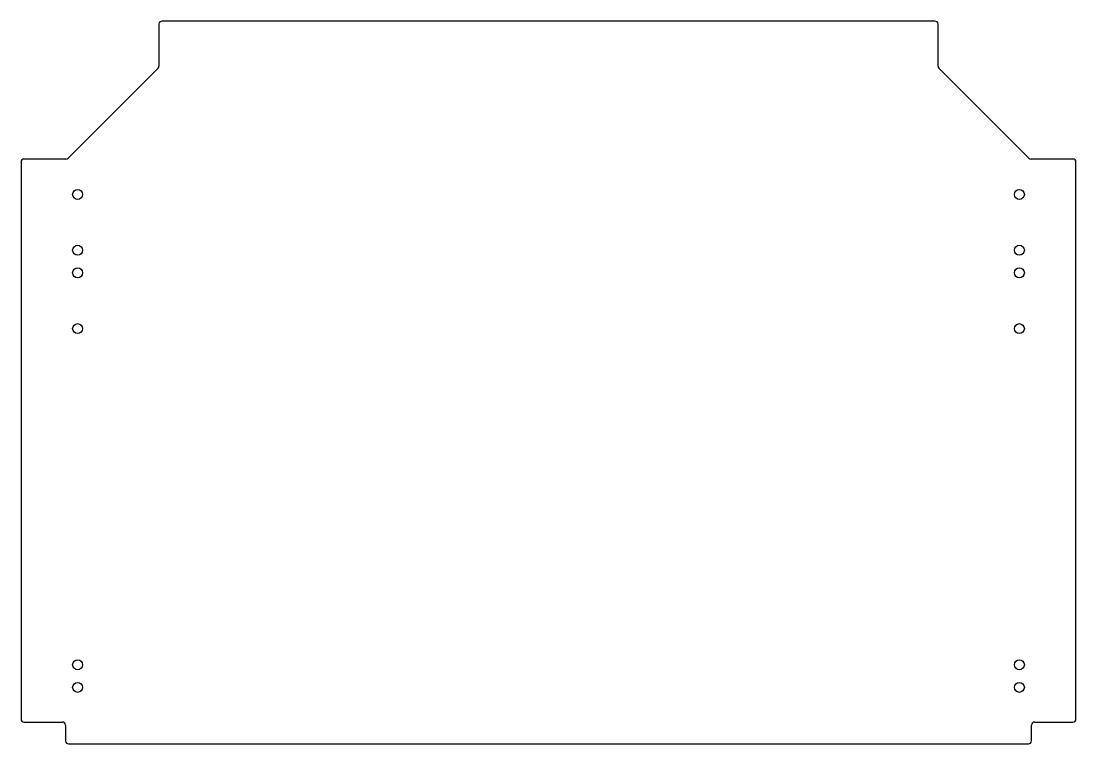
# Model space of a CAD drawing. Header units: inches. Extents: x -13.8 to 13.8, y -9.4 to 9.4.
import ezdxf

# ---------------------------------------------------------------- set-up
doc = ezdxf.new("R2010")
doc.units = ezdxf.units.IN
doc.layers.add('CUTOUTS', color=1, linetype='CONTINUOUS')
doc.layers.add('PERIMETER', color=5, linetype='CONTINUOUS')

msp = doc.modelspace()

# ---------------------------------------------------------------- linework, layer by layer
at = {"layer": 'CUTOUTS'}
for centre in [(-12.303, 4.911), (12.303, 4.911), (-12.303, 3.455), (12.303, 3.455), (-12.303, 2.864), (12.303, 2.864), (-12.303, 1.407), (12.303, 1.407), (-12.303, -7.372), (12.303, -7.372), (-12.303, -7.963), (12.303, -7.963)]:
    msp.add_circle(centre, 0.13, dxfattribs=at)
at = {"layer": 'PERIMETER'}
for p, q in [((10.098, 9.439), (-10.098, 9.439)), ((-10.177, 9.36), (-10.177, 8.266)), ((10.177, 8.266), (10.177, 9.36)), ((-10.2, 8.21), (-12.551, 5.86)), ((12.551, 5.86), (10.2, 8.21)), ((-12.607, 5.837), (-13.701, 5.837)), ((13.701, 5.837), (12.607, 5.837)), ((-13.78, 5.758), (-13.78, -8.789)), ((13.78, -8.789), (13.78, 5.758)), ((-13.701, -8.868), (-12.697, -8.868)), ((-12.618, -8.947), (-12.618, -9.36)), ((12.618, -9.36), (12.618, -8.947)), ((12.697, -8.868), (13.701, -8.868)), ((-12.539, -9.439), (12.539, -9.439))]:
    msp.add_line(p, q, dxfattribs=at)
for centre, start, end in [((-10.098, 9.36), 90, 180), ((10.098, 9.36), 0, 90), ((-10.256, 8.266), -45, 0), ((10.256, 8.266), 180, 225), ((-13.701, 5.758), 90, 180), ((-12.607, 5.915), 270, 315), ((12.607, 5.915), 225, 270), ((13.701, 5.758), 0, 90), ((-13.701, -8.789), 180, 270), ((13.701, -8.789), 270, 360), ((-12.697, -8.947), 0, 90), ((12.697, -8.947), 90, 180), ((-12.539, -9.36), 180, 270), ((12.539, -9.36), 270, 360)]:
    msp.add_arc(centre, 0.0787, start, end, dxfattribs=at)

doc.saveas('drawing.dxf')
